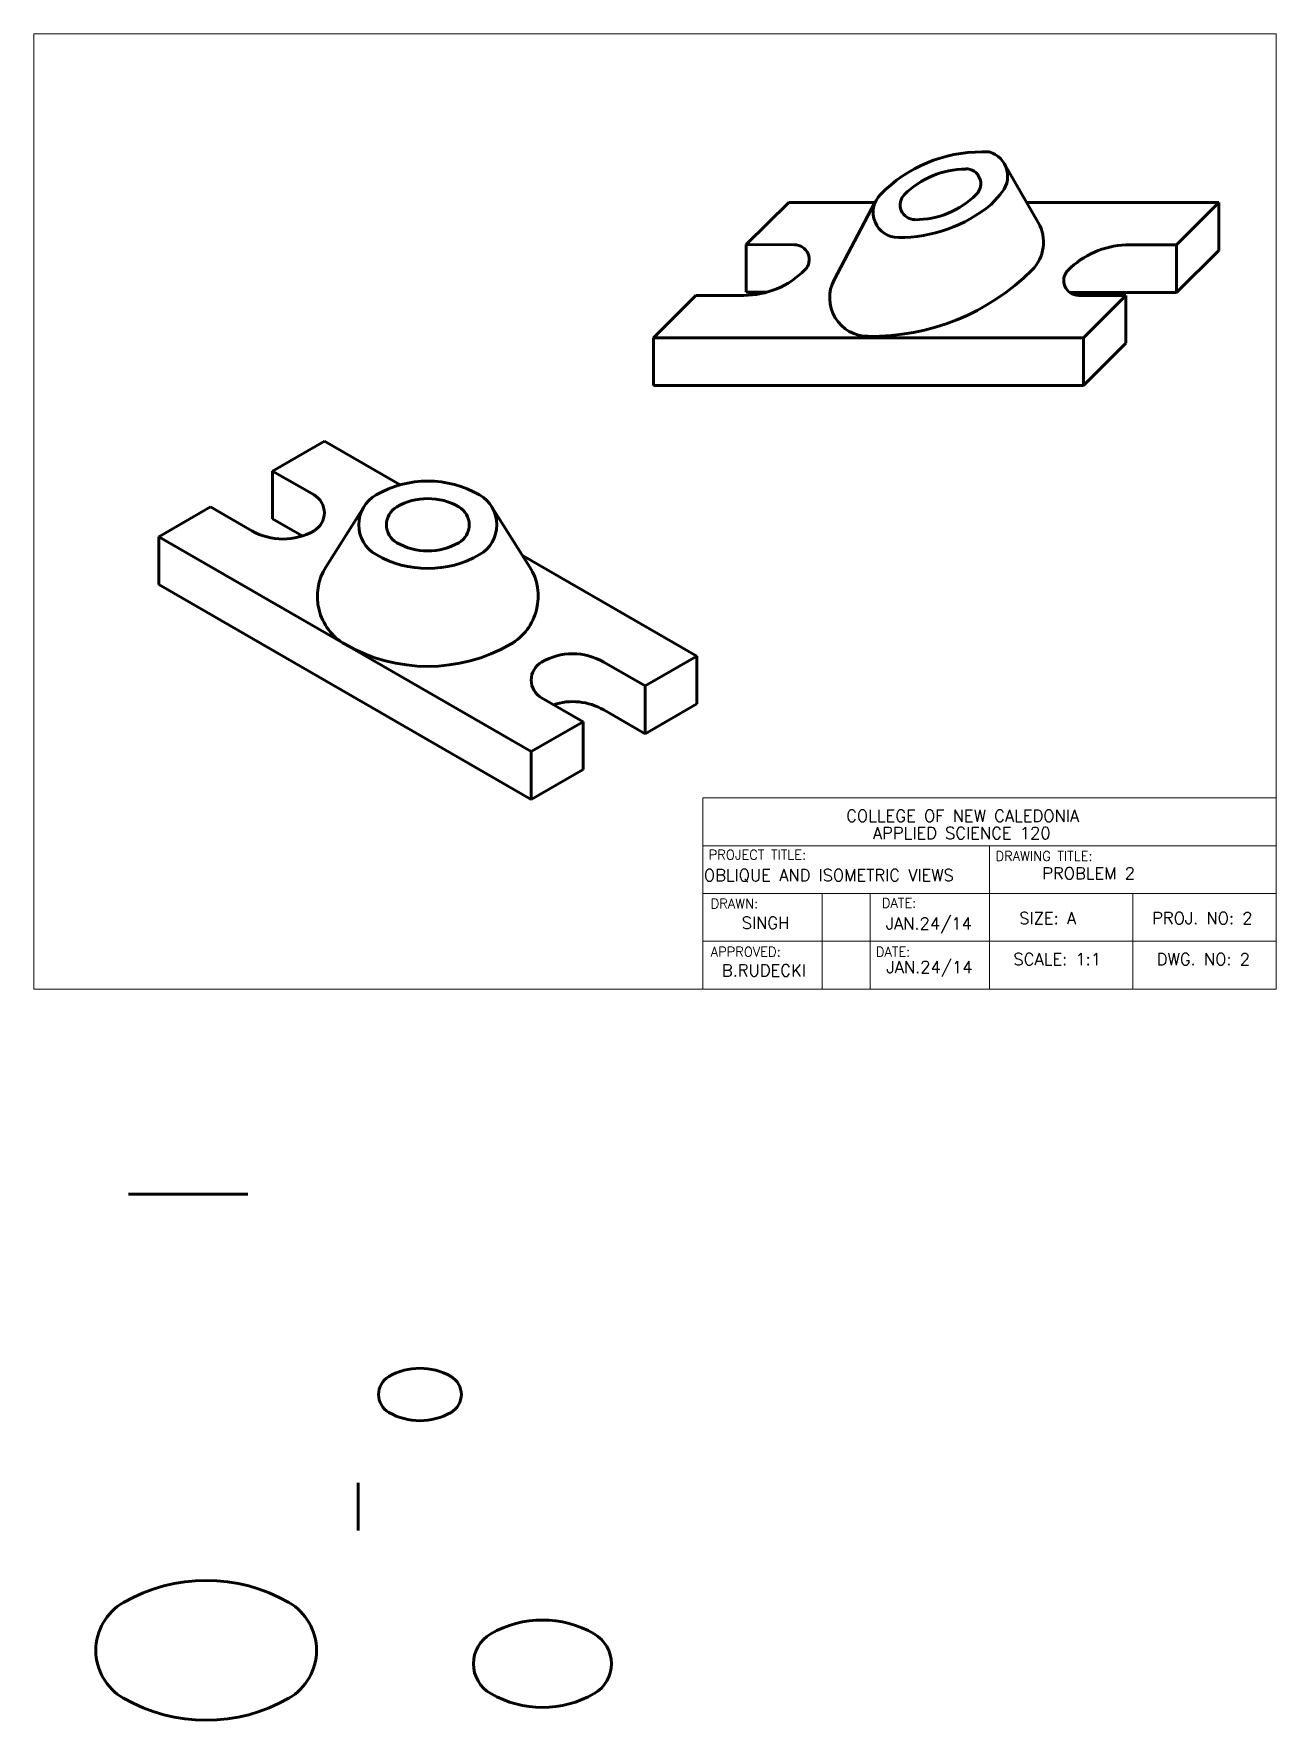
# Model space of a CAD drawing. Extents: x 0 to 260, y -153 to 200.
import ezdxf

# ---------------------------------------------------------------- set-up
doc = ezdxf.new("R2010")
doc.units = 0
doc.header["$LTSCALE"] = 0.4
doc.layers.add('TEXT', color=7, linetype='CONTINUOUS', lineweight=20)
doc.layers.add('VISIBLE', color=7, linetype='CONTINUOUS', lineweight=60)
doc.styles.add('TSTYLE1', font='simplex.shx', dxfattribs={"height": 2})
doc.styles.add('TSTYLE2', font='simplex.shx', dxfattribs={"height": 2.5})

msp = doc.modelspace()

# ---------------------------------------------------------------- linework, layer by layer
at = {"layer": 'TEXT'}
for p, q in [((0, 200), (260, 200)), ((0, 0), (0, 200)), ((260, 0), (260, 200)), ((260, 40), (140, 40)), ((140, 40), (140, 0)), ((260, 30), (140, 30)), ((200, 30), (200, 0)), ((260, 20), (140, 20)), ((165, 0), (165, 20)), ((175, 20), (175, 0)), ((230, 20), (230, 0)), ((260, 10), (140, 10)), ((260, 0), (0, 0))]:
    msp.add_line(p, q, dxfattribs=at)
at = {"layer": 'VISIBLE'}
for p, q in [((198.47, 175.26), (199.94, 175.26)), ((203.08, 172.8), (210.19, 160.45)), ((200.31, 164.22), (202.2, 166.36)), ((149.07, 155.9), (157.98, 164.64)), ((176.05, 164.64), (157.98, 164.64)), ((176.02, 164.64), (167.48, 148.49)), ((247.98, 164.64), (207.78, 164.64)), ((247.98, 164.64), (239.15, 155.8)), ((247.98, 154.64), (247.98, 164.64)), ((149.07, 155.9), (159.17, 155.82)), ((149.07, 155.9), (149.07, 145.9)), ((228.52, 155.78), (239.19, 155.8)), ((239.15, 155.8), (239.15, 145.8)), ((247.98, 154.64), (239.15, 145.8)), ((129.7, 136.36), (138.54, 145.2)), ((138.54, 145.2), (148.54, 145.2)), ((149.07, 145.9), (153.18, 145.9)), ((153.18, 145.9), (153.47, 145.9)), ((239.15, 145.8), (216.93, 145.8)), ((228.54, 145.2), (218.59, 145.2)), ((219.7, 136.36), (228.54, 145.2)), ((228.54, 145.2), (228.54, 135.2)), ((219.7, 136.36), (129.7, 136.36)), ((129.7, 136.36), (129.7, 126.36)), ((219.7, 126.36), (219.7, 136.36)), ((219.7, 126.36), (228.54, 135.2)), ((129.7, 126.36), (219.7, 126.36)), ((60.81, 114.7), (49.99, 108.45)), ((60.81, 114.7), (76.65, 105.56)), ((58.65, 103.45), (49.99, 108.45)), ((49.99, 108.45), (49.99, 98.45)), ((26.17, 94.7), (37, 100.95)), ((37, 100.95), (45.66, 95.95)), ((69.14, 101.05), (61.14, 88.35)), ((95.78, 101.05), (103.78, 88.35)), ((49.99, 98.45), (56.18, 94.87)), ((26.17, 84.7), (26.17, 94.7)), ((26.17, 94.7), (104.11, 49.7)), ((102.26, 90.77), (138.75, 69.7)), ((26.17, 84.7), (104.11, 39.7)), ((127.93, 63.45), (119.27, 68.45)), ((138.75, 69.7), (127.93, 63.45)), ((138.75, 69.7), (138.75, 59.7)), ((114.94, 55.95), (106.28, 60.95)), ((127.93, 63.45), (127.93, 53.45)), ((127.93, 53.43), (119.27, 58.43)), ((138.75, 59.7), (127.93, 53.45)), ((104.11, 49.7), (114.94, 55.95)), ((114.94, 45.95), (114.94, 55.95)), ((104.11, 49.7), (104.11, 39.7)), ((104.11, 39.7), (114.94, 45.95)), ((19.81, -42.97), (44.81, -42.97)), ((67.92, -113.37), (67.92, -103.37))]:
    msp.add_line(p, q, dxfattribs=at)
for centre, radius, start, end in [((198.3, 145.8), 29.46, 89.6702, 135.7537), ((198.47, 170.15), 5.32, 314.5011, 74.0265), ((195.01, 153.55), 18.1, 90, 135.0121), ((195.01, 168.58), 3.16, 314.5706, 90), ((180.93, 162.61), 5.29, 134.8199, 270), ((184.39, 164.17), 3.08, 134.7853, 270), ((184.39, 179.36), 18.3, 270, 314.5706), ((180.93, 188), 30.68, 270, 309.1765), ((203.07, 156.35), 8.22, 314.6448, 29.914), ((159.17, 152.72), 3.1, 315.2985, 90), ((229.16, 137.87), 17.92, 92.0571, 135.415), ((148.58, 163.2), 17.97, 270, 315.2985), ((174.62, 144.72), 8.07, 152.1411, 270), ((175.37, 184.01), 47.37, 269.0858, 314.9655), ((218.57, 148.31), 3.05, 134.5929, 270), ((82.46, 84.7), 21.65, 60, 120), ((56.48, 99.7), 4.33, 300, 60), ((75.24, 97.2), 7.22, 120, 240), ((82.46, 89.7), 12.99, 60, 120), ((89.68, 97.2), 7.22, 300, 60), ((78.13, 97.2), 4.33, 120, 240), ((86.79, 97.2), 4.33, 300, 60), ((52.15, 107.2), 12.99, 240, 300), ((82.46, 104.7), 12.99, 240, 300), ((70.91, 82.2), 11.55, 147.7958, 240), ((82.46, 109.7), 21.65, 240, 300), ((94.01, 82.2), 11.55, 300, 32.2042), ((82.46, 102.2), 34.64, 240, 300), ((108.44, 64.7), 4.33, 120, 240), ((112.77, 57.2), 12.99, 60, 120), ((112.77, 47.18), 12.99, 60, 108.0896), ((76.49, -84.87), 4.33, 120, 240), ((80.82, -92.37), 12.99, 60, 120), ((85.15, -84.87), 4.33, 300, 60), ((80.82, -77.37), 12.99, 240, 300), ((36.08, -158.44), 34.64, 60, 120), ((24.54, -138.44), 11.55, 120, 240), ((47.63, -138.44), 11.55, 300, 60), ((106.45, -153.74), 21.65, 60, 120), ((99.23, -141.24), 7.22, 120, 240), ((113.66, -141.24), 7.22, 300, 60), ((106.45, -128.74), 21.65, 240, 300), ((36.08, -118.44), 34.64, 240, 300)]:
    msp.add_arc(centre, radius, start, end, dxfattribs=at)

# ---------------------------------------------------------------- texts
at = {"layer": 'TEXT'}
for s, height, style, p in [('COLLEGE OF NEW CALEDONIA', 2.5, 'TSTYLE2', (170, 35)), ('   APPLIED SCIENCE 120', 2.5, 'TSTYLE2', (170, 31.41)), ('PROJECT TITLE:', 2, 'TSTYLE1', (141.23, 27.13)), ('DRAWING TITLE:', 2, 'TSTYLE1', (201.25, 26.85)), ('OBLIQUE AND ISOMETRIC VIEWS', 2.5, 'TSTYLE2', (140.23, 22.59)), ('PROBLEM 2', 2.5, 'TSTYLE2', (211.03, 22.98)), ('DRAWN:', 2, 'TSTYLE1', (141.65, 16.9)), ('DATE:', 2, 'TSTYLE1', (177.47, 17.04)), ('SINGH', 2.5, 'TSTYLE2', (148.15, 12.62)), ('JAN.24/14', 2.5, 'TSTYLE2', (178.3, 12.48)), ('SIZE: A', 2.5, 'TSTYLE2', (206.23, 13.58)), ('PROJ. NO: 2', 2.5, 'TSTYLE2', (234.03, 13.58)), ('APPROVED:', 2, 'TSTYLE1', (141.65, 6.81)), ('DATE:', 2, 'TSTYLE1', (176.22, 6.81)), ('SCALE: 1:1', 2.5, 'TSTYLE2', (205, 5)), ('DWG. NO: 2', 2.5, 'TSTYLE2', (235, 5)), ('B.RUDECKI', 2.5, 'TSTYLE2', (144, 2.66)), ('JAN.24/14', 2.5, 'TSTYLE2', (178.43, 3.36))]:
    msp.add_text(s, height=height, dxfattribs=dict(at, style=style)).set_placement(p)

doc.saveas('drawing.dxf')
